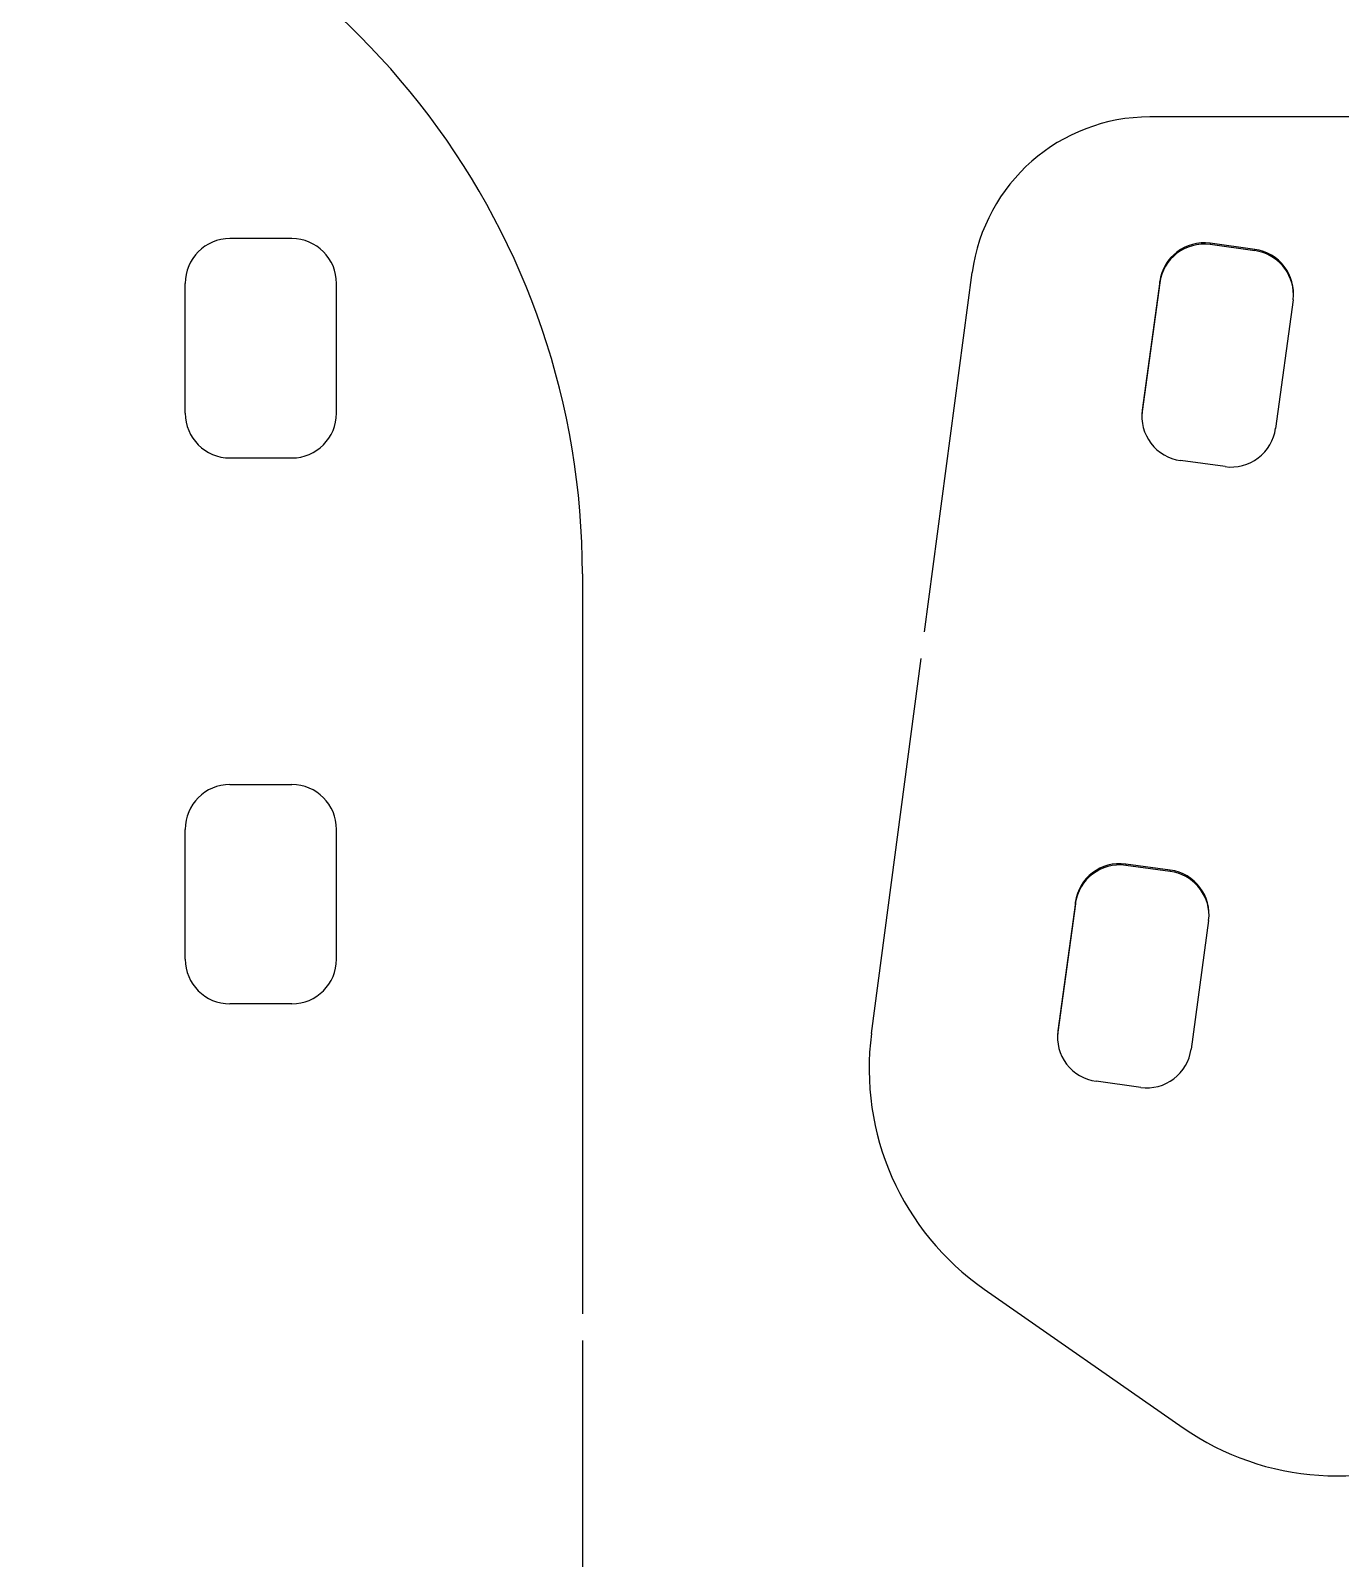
# Model space of a CAD drawing. Header units: millimetres. Extents: x 927 to 1533, y 508 to 795.
# Drawn here: x 1092.5 to 1121.77, y 616.93 to 651.07 of the extents above; entities that cross this region are included whole.
import ezdxf

# ---------------------------------------------------------------- set-up
doc = ezdxf.new("R2010")
doc.units = ezdxf.units.MM
doc.layers.add('激光切割', color=7, linetype='Continuous')

msp = doc.modelspace()

# ---------------------------------------------------------------- linework, layer by layer
at = {"layer": '激光切割', "color": 7}
for p, q in [((1123.701, 649.137), (1117.508, 649.137)), ((1098.337, 646.418), (1096.955, 646.418)), ((1119.852, 646.178), (1118.856, 646.314)), ((1118.856, 646.314), (1118.856, 646.285)), ((1119.852, 646.149), (1118.856, 646.285)), ((1119.852, 646.149), (1119.852, 646.178)), ((1112.478, 637.633), (1113.542, 645.663)), ((1095.955, 642.518), (1095.955, 645.418)), ((1099.337, 642.518), (1099.337, 645.418)), ((1117.73, 645.458), (1117.34, 642.584)), ((1117.73, 645.429), (1117.34, 642.555)), ((1117.73, 645.429), (1117.73, 645.458)), ((1120.709, 645.053), (1120.318, 642.179)), ((1117.34, 642.584), (1117.34, 642.555)), ((1096.955, 641.518), (1098.337, 641.518)), ((1119.192, 641.323), (1118.196, 641.459)), ((1104.832, 638.926), (1104.832, 622.394)), ((1111.289, 628.655), (1112.4, 637.038)), ((1096.955, 634.218), (1098.337, 634.218)), ((1095.955, 630.318), (1095.955, 633.218)), ((1099.337, 630.318), (1099.337, 633.218)), ((1117.967, 632.307), (1116.97, 632.442)), ((1116.97, 632.442), (1116.97, 632.413)), ((1117.967, 632.278), (1116.97, 632.413)), ((1117.967, 632.278), (1117.967, 632.307)), ((1115.845, 631.586), (1115.454, 628.712)), ((1115.845, 631.557), (1115.454, 628.683)), ((1115.845, 631.557), (1115.845, 631.586)), ((1118.823, 631.181), (1118.432, 628.308)), ((1098.337, 629.318), (1096.955, 629.318)), ((1115.454, 628.712), (1115.454, 628.683)), ((1111.237, 627.867), (1111.237, 627.838)), ((1117.307, 627.452), (1116.31, 627.587)), ((1113.807, 622.944), (1118.254, 619.846)), ((1104.832, 621.798), (1104.832, 606.609))]:
    msp.add_line(p, q, dxfattribs=at)
for centre, radius, start, end in [((1087.832, 638.926), 17, 0, 74.0616), ((1096.955, 645.418), 1, 90, 180), ((1098.337, 645.418), 1, 0, 90), ((1096.955, 642.518), 1, 180, 270), ((1098.337, 642.518), 1, 270, 0), ((1096.955, 633.218), 1, 90, 180), ((1098.337, 633.218), 1, 0, 90), ((1096.955, 630.318), 1, 180, 270), ((1098.337, 630.318), 1, 270, 0)]:
    msp.add_arc(centre, radius, start, end, dxfattribs=at)
for centre, major_axis, start_param, end_param in [((1117.508, 645.138), (-4, 0), 4.712389, 6.151454), ((1118.721, 645.323), (1, 0), 1.435687, 3.006481), ((1118.721, 645.294), (-1, 0), 4.577279, 6.148073), ((1119.718, 645.188), (1, 0), 6.148083, 7.718872), ((1119.718, 645.159), (-1, 0), 3.141602, 4.577279), ((1118.331, 642.45), (1, 0), 3.006481, 4.577284), ((1118.331, 642.421), (-1, 0), 6.148073, 6.283186), ((1119.327, 642.314), (1, 0), 4.577284, 6.148083), ((1116.835, 631.451), (1, 0), 1.435687, 3.006481), ((1116.835, 631.422), (-1, 0), 4.577279, 6.148073), ((1117.832, 631.316), (1, 0), 6.148083, 7.718872), ((1117.832, 631.287), (-1, 0), 3.141602, 4.577279), ((1117.237, 627.867), (-6, 0), 6.151453, 7.245476), ((1116.445, 628.578), (1, 0), 3.006481, 4.577284), ((1116.445, 628.549), (-1, 0), 6.148073, 6.283186), ((1117.441, 628.442), (1, 0), 4.577284, 6.148083), ((1121.684, 624.769), (-6, 0), 0.962291, 2.046356)]:
    msp.add_ellipse(centre, major_axis=major_axis, ratio=0.999953, start_param=start_param, end_param=end_param, dxfattribs=at)

doc.saveas('drawing.dxf')
